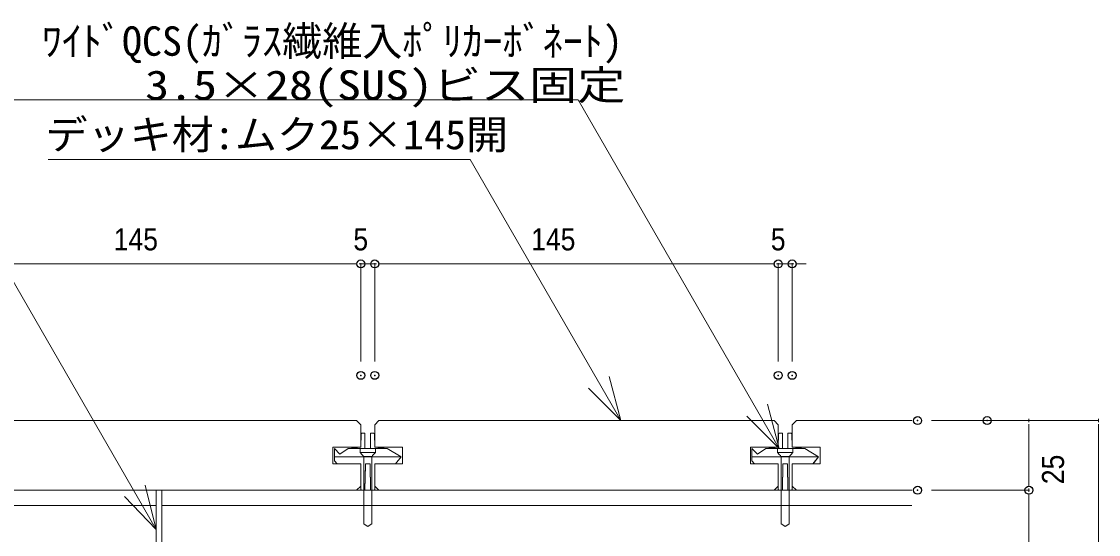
# Model space of a CAD drawing. Units: millimetres, scale not verified. Extents: x -12715 to 12220, y -3398 to 4210.
# Drawn here: x 872 to 1259, y 2819.6 to 3003.8 of the extents above; entities that cross this region are included whole.
import ezdxf
from ezdxf.enums import TextEntityAlignment as Align

# ---------------------------------------------------------------- set-up
doc = ezdxf.new("R2010")
doc.units = ezdxf.units.MM
doc.header["$LTSCALE"] = 5.7
doc.header["$PDMODE"] = 32
doc.header["$PDSIZE"] = 2.85
for name, color, linetype, lineweight in [('0-1_デッキ', 7, 'Continuous', 9), ('0-2_文字', 4, 'Continuous', 9), ('0-3_寸法', 7, 'Continuous', 9), ('0-5_根太', 4, 'Continuous', 9), ('0-7_0', 7, 'Continuous', 9), ('0-A_WQCS', 4, 'Continuous', 9)]:
    doc.layers.add(name, color=color, linetype=linetype, lineweight=lineweight)
doc.layers.add('0-8_DEFPOINTS', color=7, linetype='Continuous')
doc.styles.add('Osaka', font='')
doc.styles.add('ＭＳ ゴシック', font='')
doc.styles.get('Osaka').set_extended_font_data('Osaka')
doc.styles.get('ＭＳ ゴシック').set_extended_font_data('MS Gothic')

# ---------------------------------------------------------------- blocks, each defined once
blk = doc.blocks.new('シンボル-31')
at = {"layer": '0-1_デッキ'}
for points in [[(2280.2, 120), (2680.2, 120), (2680.2, 440), (2620.2, 500), (-3059.8, 500), (-3119.8, 440), (-3119.8, 120), (-2719.8, 120), (-2719.8, -120), (-3119.8, -120), (-3119.8, -440), (-3059.8, -500), (2620.2, -500), (2680.2, -440), (2680.2, -120), (2280.2, -120)], [(8280.2, 120), (8680.2, 120), (8680.2, 440), (8620.2, 500), (2940.2, 500), (2880.2, 440), (2880.2, 120), (3280.2, 120), (3280.2, -120), (2880.2, -120), (2880.2, -440), (2940.2, -500), (8620.2, -500), (8680.2, -440), (8680.2, -120), (8280.2, -120)]]:
    blk.add_lwpolyline(points, close=True, dxfattribs=at)
blk.add_lwpolyline([(10600, 500), (8940.2, 500), (8880.2, 440), (8880.2, 120), (9280.2, 120), (9280.2, -120), (8880.2, -120), (8880.2, -440), (8940.2, -500), (10600, -500)], dxfattribs=at)
blk = doc.blocks.new('_DOT')
at = {"layer": '0-7_0'}
for p, q in [((-20, 0), (-40, 0)), ((-10, 0), (10, 0))]:
    blk.add_line(p, q, dxfattribs=at)
blk = doc.blocks.new('グループ-193-1')
at = {"layer": '0-5_根太'}
for p, q in [((15772.1, -3381.4), (26112.1, -3381.4)), ((26112.1, -4781.4), (26112.1, -3381.4)), ((15772.1, -3601.4), (26112.1, -3601.4)), ((15772.1, -4717.4), (26112.1, -4717.4)), ((15772.1, -4781.4), (26112.1, -4781.4))]:
    blk.add_line(p, q, dxfattribs=at)
blk = doc.blocks.new('グループ-194-1')
at = {"layer": '0-5_根太'}
for p, q in [((26192.1, -3381.4), (36972.1, -3381.4)), ((26192.1, -4781.4), (26192.1, -3381.4)), ((26192.1, -3601.4), (36972.1, -3601.4)), ((26192.1, -4717.4), (36972.1, -4717.4)), ((26192.1, -4781.4), (36972.1, -4781.4))]:
    blk.add_line(p, q, dxfattribs=at)
blk = doc.blocks.new('グループ-325-1')
at = {"layer": '0-A_WQCS'}
for p, q in [((-96.4, 658.2), (-99.7, 469.1)), ((-40, 670), (-84.4, 670)), ((-40, 670), (-40, 658.4)), ((-40, 658.4), (-40, 469.3)), ((40, 658.4), (40, 670)), ((84.4, 670), (40, 670)), ((40, 469.3), (40, 658.4)), ((99.7, 469.1), (96.4, 658.2)), ((480, 330), (-480, 330)), ((-280, 450), (280, 450)), ((400, 230), (480, 330)), ((-100, 211.1), (-100, -138)), ((-33.7, 210.7), (-39.8, -138.4)), ((39.8, -138.4), (33.7, 210.7)), ((100, -138), (100, 211.1)), ((-88, -150), (-40, -150)), ((-39.8, -138.4), (-40, -150)), ((40, -150), (39.8, -138.4)), ((40, -150), (88, -150))]:
    blk.add_line(p, q, dxfattribs=at)
blk.add_lwpolyline([(-480, 450), (-400, 370), (-280, 450), (-99.7, 470), (-96.4, 658.2), (-84.4, 670), (-40, 670), (-40, 450), (40, 450), (40, 670), (84.4, 670), (96.4, 658.2), (99.7, 470), (280, 450), (480, 330), (397.8, 230), (100, 230), (100, -138), (88, -150), (40, -150), (33.4, 230), (-33.4, 230), (-40, -150), (-88, -150), (-100, -138), (-100, 230), (-440, 230), (-480, 270)], close=True, dxfattribs=at)
for centre, start, end in [((-84.4, 658), 90, 179), ((84.4, 658), 1, 90), ((-88, -138), 180, 270), ((88, -138), 270, 0)]:
    blk.add_arc(centre, 12, start, end, dxfattribs=at)
blk = doc.blocks.new('グループ-326-1')
at = {"layer": '0-A_WQCS'}
for p, q in [((110, 390), (-110, 390)), ((-110, 390), (-79.9, 359.8)), ((56.4, 336.4), (-56.4, 336.4)), ((110, 390), (79.8, 359.8)), ((110, 450), (110, 390)), ((-56.4, 303.3), (-56.4, -634)), ((56.4, 303.3), (56.4, -634)), ((-56.4, -634), (-7.3, -668.4)), ((-7.3, -668.4), (0, -670))]:
    blk.add_line(p, q, dxfattribs=at)
for points in [[(110, 450), (-110, 450), (-110, 390)], [(0, -670), (7.2, -668.4), (56.4, -634)]]:
    blk.add_lwpolyline(points, dxfattribs=at)
for centre, start, end in [((-136.4, 303.3), 0, 45), ((136.4, 303.3), 135, 180)]:
    blk.add_arc(centre, 80, start, end, dxfattribs=at)
blk = doc.blocks.new('グループ-327-1')
at = {"layer": '0-A_WQCS'}
for name in ['グループ-325-1', 'グループ-326-1']:
    blk.add_blockref(name, (0, 0), dxfattribs=at)
blk = doc.blocks.new('WQCS2016断')
at = {"layer": '0-A_WQCS'}
blk.add_blockref('グループ-327-1', (0, 0), dxfattribs=at)

msp = doc.modelspace()

# ---------------------------------------------------------------- linework, layer by layer
at = {"layer": '0-2_文字'}
for p, q in [((1071.945, 2975.694), (867.334, 2975.694)), ((1071.945, 2975.694), (1144.247, 2850.464)), ((1033.228, 2954.204), (881.52, 2954.204)), ((1033.228, 2954.204), (1087.349, 2860.464)), ((848.782, 2945.361), (920.389, 2821.334))]:
    msp.add_line(p, q, dxfattribs=at)
for points in [[(1083.095, 2876.339), (1087.349, 2860.464), (1075.728, 2872.085)], [(1139.993, 2866.339), (1144.247, 2850.464), (1132.625, 2862.085)], [(916.413, 2837.28), (920.389, 2821.334), (908.973, 2833.156)]]:
    msp.add_lwpolyline(points, dxfattribs=at)
at = {"layer": '0-3_寸法'}
for p, q in [((851.398, 2916.707), (991.391, 2916.707)), ((991.391, 2916.707), (988.887, 2916.707)), ((993.894, 2881.707), (993.894, 2916.707)), ((993.894, 2881.707), (993.894, 2916.707)), ((993.894, 2916.707), (998.894, 2916.707)), ((998.894, 2881.707), (998.894, 2916.707)), ((998.894, 2881.707), (998.894, 2916.707)), ((1001.398, 2916.707), (1141.391, 2916.707)), ((1001.398, 2916.707), (1003.902, 2916.707)), ((1141.391, 2916.707), (1138.887, 2916.707)), ((1143.894, 2881.707), (1143.894, 2916.707)), ((1143.894, 2881.707), (1143.894, 2916.707)), ((1143.894, 2916.707), (1148.894, 2916.707)), ((1148.894, 2881.707), (1148.894, 2916.707)), ((1151.398, 2916.707), (1153.902, 2916.707)), ((1198.952, 2860.464), (1233.952, 2860.464)), ((1223.952, 2860.464), (1258.952, 2860.464)), ((1233.952, 2857.96), (1233.952, 2837.968)), ((1258.952, 2857.96), (1258.952, 2672.968)), ((1198.952, 2835.464), (1233.952, 2835.464)), ((1198.952, 2835.464), (1233.952, 2835.464)), ((1233.952, 2802.968), (1233.952, 2832.96))]:
    msp.add_line(p, q, dxfattribs=at)
at = {"layer": '0-8_DEFPOINTS'}
for p in [(993.894, 2916.707), (998.894, 2916.707), (1143.894, 2916.707), (1148.894, 2916.707), (993.894, 2876.707), (998.894, 2876.707), (1143.894, 2876.707), (1148.894, 2876.707), (1193.952, 2860.464), (1218.952, 2860.464), (1193.952, 2835.464), (1233.952, 2835.464)]:
    msp.add_point(p, dxfattribs=at)

# ---------------------------------------------------------------- block references
at = {"layer": '0-1_デッキ', "xscale": 0.025, "yscale": 0.025}
msp.add_blockref('シンボル-31', (926.889, 2847.964), dxfattribs=at)
at = {"layer": '0-3_寸法', "xscale": 0.06259308, "yscale": 0.06259308}
for p in [(993.894, 2916.707), (993.894, 2916.707), (1143.894, 2916.707), (1143.894, 2916.707)]:
    msp.add_blockref('_DOT', p, dxfattribs=at)
for p, rotation in [((998.894, 2916.707), 180), ((998.894, 2916.707), 180), ((1148.894, 2916.707), 180), ((1233.952, 2860.464), 90), ((1258.952, 2860.464), 90), ((1233.952, 2835.464), 270), ((1233.952, 2835.464), 90)]:
    msp.add_blockref('_DOT', p, dxfattribs=dict(at, rotation=rotation))
at = {"layer": '0-5_根太', "xscale": 0.025, "yscale": 0.025}
for name in ['グループ-193-1', 'グループ-194-1']:
    msp.add_blockref(name, (267.586, 2920), dxfattribs=at)
at = {"layer": '0-A_WQCS', "xscale": 0.025, "yscale": 0.025}
for p in [(996.394, 2839.214), (1146.394, 2839.214)]:
    msp.add_blockref('WQCS2016断', p, dxfattribs=at)

# ---------------------------------------------------------------- texts
at = {"layer": '0-2_文字', "style": 'ＭＳ ゴシック'}
msp.add_text('ﾜｲﾄﾞQCS(ｶﾞﾗｽ繊維入ﾎﾟﾘｶｰﾎﾞﾈｰﾄ)', height=10.56, dxfattribs=at).set_placement((879.276, 2988.296), align=Align.BOTTOM_LEFT)
for s, width, p in [('3.5×28(SUS)ビス固定', 1.2, (916.38, 2972.509)), ('デッキ材:ムク25×145開', 1.05, (880.601, 2954.731))]:
    msp.add_text(s, height=10.56, dxfattribs=dict(at, width=width)).set_placement(p, align=Align.BOTTOM_LEFT)
at = {"layer": '0-3_寸法', "style": 'Osaka', "width": 0.9}
for s, p in [('145', (905.106, 2919.207)), ('5', (991.223, 2919.207)), ('145', (1055.106, 2919.207)), ('5', (1141.223, 2919.207))]:
    msp.add_text(s, height=7.918, dxfattribs=at).set_placement(p, align=Align.BOTTOM_LEFT)
msp.add_text('25', height=7.918, rotation=90, dxfattribs=at).set_placement((1248.937, 2837.622), align=Align.BOTTOM_LEFT)

doc.saveas('drawing.dxf')
